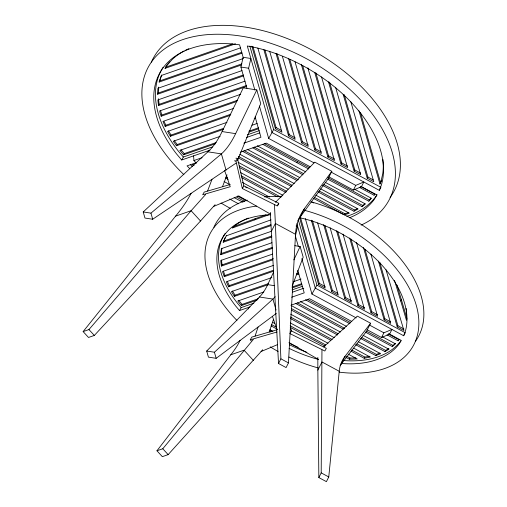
<?xml version="1.0" encoding="UTF-8"?>
<svg xmlns="http://www.w3.org/2000/svg" width="507" height="507" viewBox="0 0 507 507"><rect width="100%" height="100%" fill="white"/><g stroke="black" fill="none" stroke-linecap="round" stroke-linejoin="round"><path stroke-width="0.76" d="M323.694 346.87L357.353 316.108L370.592 323.238L345.083 356.25A45.117 35.731 26.7 0 0 339.221 371.263L328.764 476.96L326.407 481.65L318.846 477.575L321.197 472.885L321.958 349.963M270.313 212.395L278.533 363.506L286.1 367.581L288.458 362.898L295.524 234.316A74.06 58.654 26.7 0 1 304.587 208.434L331.819 171.328L314.796 162.158L275.51 202.287M241.218 65.054L157.588 94.226L157.924 88.294L243.449 58.47M157.588 94.226L158.254 93.035L158.59 87.109M271.904 236.921L220.678 254.71L221.382 248.658L271.131 231.382M220.678 254.71L221.344 253.519L221.889 248.221M407.026 318.84L406.361 320.025L406.652 314.841A100.982 61.613 29.3 0 0 406.132 308.389M241.934 53.184L159.16 82.052L161.359 75.473L240.426 47.899M159.16 82.052L161.739 74.992M246.928 88.18L240.888 67.044L243.138 57.291L250.864 58.476L248.62 68.23L254.869 90.119M255.091 336.027L258.082 327.034M269.23 332.072L273.469 319.34M207.572 191.038L212.021 179.269M222.535 186.614L226.99 174.845M292.216 285.942L303.18 257.169L300.131 246.497L294.871 245.686M270.998 225.621L223.181 242.226L226.559 235.292M223.181 242.226L225.374 237.219M358.969 110.805L379.971 184.022L381.068 181.265L382.779 173.407A122.466 74.725 29.3 0 0 382.88 159.312M379.971 184.022L381.46 180.771M379.293 190.328L381.283 185.347A124.621 76.037 29.3 0 0 255.236 47.512L247.296 45.985L271.999 132.498L379.293 190.328L380.624 187.951M296.874 223.669L315.272 288.109L403.654 335.742L405.137 332.047A103.13 62.925 29.3 0 0 300.822 217.978L299.352 217.693M237.504 160.529L260.725 103.643L256.808 89.923L243.284 87.844L222.104 131.566A74.06 30.75 -81.3 0 1 207.883 151.815L143.215 211.951L144.958 218.054L152.683 219.239L235.989 163.153M276.277 313.465L216.159 358.322L208.428 357.131L206.685 351.034L259.413 297.007A45.117 18.727 -81.3 0 0 267.696 284.642L273.666 271.942M293.832 259.901L300.131 246.497M143.215 211.951L150.947 213.143L221.407 153.887A74.06 30.75 -81.3 0 0 235.628 133.645L256.808 89.923M277.792 205.316L278.787 203.301L243.842 185.866L237.46 158.406L235.913 158.171M271.239 231.655L275.364 223.448L274.477 204.961M297.926 220.488A74.06 58.654 26.7 0 1 300.467 216.641L304.587 208.434M331.819 171.328L327.693 179.535L300.467 216.641M353.404 190.068L355.762 185.378L363.823 181.988L361.466 186.677L353.404 190.068L329.018 176.924M278.533 363.506L280.891 358.817L275.364 223.448L295.524 234.316M318.846 477.575L317.845 370.167L321.97 361.96L339.221 371.263M340.153 365.553A45.117 35.731 26.7 0 1 340.958 364.457L345.083 356.25M370.592 323.238L366.466 331.445L340.958 364.457M381.53 337.51L383.888 332.826L391.949 329.436L389.591 334.119L381.53 337.51L367.005 329.683M235.502 43.805L165.06 68.369L167.354 64.535L169.718 61.841M241.997 70.593L157.848 99.942L158.463 105.538L159.135 104.353L243.417 74.96M245.033 81.158L159.661 110.938L160.244 113.574L161.169 116.223L161.834 115.032L246.465 85.518M240.565 94.34L162.969 121.407L165.181 126.446L165.852 125.254L237.51 100.266M233.15 108.549L167.538 131.433L170.339 136.269L171.005 135.084L230.793 114.233M226.952 122.345L173.305 141.257L176.518 145.737L177.184 144.552L223.517 128.391M220.101 136.351L179.858 150.383L183.604 154.806L184.269 153.621L216.21 142.53M243.252 57.703L239.57 44.8L231.813 43.919A124.621 76.037 29.3 0 0 176.537 153.925L181.683 159.997L183.35 157.031L212.37 146.948M278.787 203.301L277.285 205.969L242.34 188.541L235.951 161.055L237.46 158.406M313.953 162.848L268.666 138.436L273.666 129.532L249.831 46.055M257.848 48.07L281.962 132.257L275.415 128.727L276.081 127.536L252.949 46.543M242.34 188.541L243.842 185.866M288.388 135.204L289.053 134.019M269.648 51.245L295.118 139.349L288.559 135.813L289.224 134.628L264.958 50.022M271.936 242.714L220.741 260.49L221.382 266.08L222.047 264.888L272.589 247.334M248.341 218.061A100.982 61.613 29.3 0 0 232.409 228.004L254.577 219.88L255.243 218.694L266.042 214.835M272.582 254.096L222.573 271.467L222.776 272.373L224.278 276.683L224.943 275.497L273.336 258.69M282.399 56.378L308.224 146.409L301.671 142.879L302.337 141.694L277.12 53.78M262.937 144.381L296.836 162.62L297.501 161.429L309.27 167.735M273.343 265.446L226.287 281.791L228.638 286.778L229.303 285.593L273.368 270.288M228.771 286.734L229.437 285.542M295.042 61.829L321.337 153.475L314.777 149.945L315.449 148.754L289.801 59.357M271.822 277.589L231.42 291.62L234.399 296.392L235.064 295.201L268.393 283.628M263.805 291.981L237.739 301.038L241.37 305.582L242.035 304.396L258.45 298.693M270.687 214.765A103.13 62.925 29.3 0 0 235.692 306.038L239.513 310.55L241.18 307.584L253.887 303.167M307.85 67.837L334.443 160.542L327.89 157.012L328.555 155.82L302.616 65.39M321.533 76.912L347.555 167.608L341.002 164.078L341.667 162.886L315.817 72.774M250.3 339.785L251.795 337.111L277.063 329.74M335.583 87.236L360.661 174.674L354.108 171.144L354.773 169.953L329.569 82.083M348.784 212.503L344.925 213.758L344.259 214.943L349.304 213.194L315.842 195.182M350.85 101.837L373.773 181.74L367.22 178.21L367.886 177.019L344.272 94.708M317.832 191.785L353.968 211.229L354.634 210.044L357.6 208.491M356.218 317.908L311.944 294.047L316.938 285.137L298.325 219.937M291.386 330.9L289.89 333.574L324.841 351.015L326.343 348.341L291.386 330.9L290.321 326.318M322.414 185.315L362.042 206.647L362.714 205.455L364.913 203.751M305.328 218.593L325.171 288.084L318.624 284.554L319.29 283.369L300.512 217.611M327.985 179.307L368.817 201.19L371.023 198.25M359.457 187.381L374.052 195.233L374.717 194.048L360.819 186.563M317.661 222.966L338.277 295.15L331.724 291.62L332.389 290.429L312.432 220.545M330.127 227.808L351.376 302.21L344.823 298.68L345.489 297.489L324.968 225.621M343.024 234.139L364.476 309.27L357.923 305.74L358.595 304.555L337.63 231.135M356.478 242.447L377.576 316.33L371.029 312.8L371.694 311.615L350.977 239.07M345.85 357.334L349.329 359.203L349.995 358.018L355.87 357.942M370.896 254.102L390.682 323.396L384.129 319.86L384.794 318.675L364.983 249.298M350.971 351.148L364.165 358.265L364.831 357.074L369.876 356.25M406.361 320.025L400.752 301.012L401.424 299.821L396.962 285.08M355.616 344.716L375.788 355.591L376.454 354.406L379.952 353.062M386.017 269.781L403.921 330.532L397.228 326.926L397.894 325.735L379.743 262.163M360.68 338.505L384.971 351.604L385.637 350.413L388.926 348.461M365.23 332.022L392.31 346.617L392.976 345.432L395.416 343.423M387.006 334.823L398.103 340.799L398.768 339.614L388.368 334.005M403.654 335.742L404.992 333.372M165.06 68.369L166.689 65.72L171.924 59.763A122.466 74.725 29.3 0 1 184.161 50.96M374.052 195.233L374.863 193.908M377.005 194.644L375.807 196.589A124.621 76.037 29.3 0 1 346.839 216.343M262.715 349.748L168.147 454.633L162.329 456.655L156.955 450.78L230.761 354.799A45.117 17.004 -42.4 0 0 240.103 340.324M215.095 204.689L200.518 221.014L94.327 335.444L88.503 337.466L83.129 331.591L175.599 216.121A74.06 27.91 -42.4 0 0 191.114 193.325M156.955 450.78L162.779 448.758L253.31 339.462M83.129 331.591L88.953 329.569L191.12 210.728L205.696 194.409M368.817 201.19L371.384 198.269L354.742 189.314M398.103 340.799L399.066 339.703M206.685 351.034L214.417 352.219L272.937 299.079A45.117 18.727 -81.3 0 0 275.136 296.69M392.31 346.617L395.435 343.835L382.221 336.711M362.042 206.647L365.408 203.985L325.183 182.343M384.971 351.604L388.92 349.26L363.031 335.304M353.968 211.229L358.1 208.985L320.646 188.832M213.491 206.488L238.708 195.911L270.599 214.214M261.042 351.535L277.608 344.583M233.809 226.54L255.243 218.694M254.577 219.88L268.976 214.734M226.287 235.837L270.998 219.861M165.726 67.184L232.466 43.906M159.825 80.867L241.858 52.253M158.254 93.035L241.89 63.869M158.463 105.538L243.499 75.885M161.169 116.223L246.541 86.444M165.181 126.446L236.839 101.451M170.339 136.269L230.121 115.419M176.518 145.737L223.6 129.317M254.235 118.632L255.731 118.112M251.985 125.254L257.15 123.461M248.886 131.18L258.545 127.821M183.604 154.806L215.545 143.715M248.969 132.105L258.621 128.753M247.34 134.805L259.242 130.667M181.683 159.997L209.974 150.173M246.415 137.517L259.806 132.866M193.611 155.858L193.915 160.529L202.109 157.683M243.81 143.202L260.94 137.251L255.116 116.87M195.981 162.772L187.058 165.871L189.675 168.533M240.248 152.182L266.308 143.126L310.208 166.784M175.599 216.121L191.12 210.728L200.518 221.014M223.847 241.04L270.915 224.69M221.344 253.519L271.828 235.989M221.382 266.08L272.665 248.265M224.278 276.683L272.665 259.876M228.638 286.778L273.444 271.22M296.532 273.856L298.756 273.083M234.399 296.392L267.728 284.814M296.608 274.788L298.826 274.014M293.604 281.632L301.05 279.046M292.026 287.032L301.728 283.66M241.37 305.582L257.036 300.138M292.108 287.957L301.804 284.592M292.019 289.928L302.483 286.29M239.513 310.55L250.021 306.9M292.596 292.114L303.813 288.223M291.658 297.222L304.213 292.862L297.761 270.263M291.126 305.151L309.587 298.737L351.782 321.482M230.761 354.799L244.038 350.191L253.443 360.471M230.254 184.478L204.194 192.083L202.692 194.758L230.241 186.722L224.601 170.504M277.05 331.977L250.274 339.791L251.276 340.85M375.788 355.591L380.58 353.702L358.379 341.737M364.165 358.265L370.338 357.118L353.715 348.163M349.329 359.203L357.245 359L348.195 354.127M240.888 67.044L248.62 68.23M222.104 131.566L235.628 133.645M207.883 151.815L221.407 153.887L226.052 170.143M234.405 160.82L235.958 161.08M296.075 226.046L297.622 226.287L295.378 236.034L298.389 246.586M267.696 284.642L274.458 285.682M259.413 297.007L272.937 299.079L276.074 310.062M271.695 324.721L276.569 327.319M271.03 325.906L277.297 329.246M270.136 329.892L272.912 331.369M327.959 177.748L369.483 200.005M296.836 162.62L308.605 168.926M264.299 143.563L297.501 161.429M257.214 145.769L305.765 171.892M254.241 147.087L303.611 173.654M323.77 184.504L362.714 205.455M252.879 147.898L302.945 174.839M247.124 149.273L299.84 177.634M244.146 150.592L298.344 179.757M319.195 190.974L354.634 210.044M242.783 151.403L296.988 180.568M239.849 154.293L294.231 183.553M238.258 156.359L291.943 185.245M314.251 197.248L344.925 213.758M238.29 157.918L291.272 186.43M313.58 198.433L343.562 214.569M238.068 162.265L288.09 189.181M311.013 201.52L313.789 203.015M239.291 165.846L286.626 191.316M239.317 167.411L285.961 192.508M240.483 172.5L282.855 195.303M241.078 175.745L280.808 197.122M241.807 177.684L277.354 196.811M242.302 182.419L269.471 197.033M226.103 176.62L227.491 177.368M245.61 187.121L247.004 187.869M225.431 177.805L228.22 179.307M194.067 165.396L192.673 164.642L193.737 165.726M224.043 181.525L229.614 184.523M276.081 127.536L281.322 130.362M289.224 134.628L295.125 137.803M302.337 141.694L308.237 144.869M315.449 148.754L321.343 151.935M328.555 155.82L334.455 159.002M341.667 162.886L347.568 166.068M354.773 169.953L360.673 173.134M367.886 177.019L373.127 179.846M273.666 129.532L380.96 187.356M360.914 186.38L376.935 195.018L374.141 199.562A124.621 76.037 29.3 0 1 349.437 217.776M331.375 172.234L355.762 185.378M319.29 283.369L325.183 286.544M332.389 290.429L337.63 293.255M345.489 297.489L351.389 300.67M358.595 304.555L364.489 307.73M371.694 311.615L377.588 314.79M384.794 318.675L390.688 321.85M397.894 325.735L403.914 328.98M316.938 285.137L405.321 332.776M388.774 333.682L401.303 340.431L399.224 343.809A103.13 62.925 29.3 0 1 342.39 363.551M369.362 324.993L383.888 332.826M307.572 299.396L350.622 322.604M366.593 331.21L392.976 345.432M305.518 299.84L349.957 323.789M300.48 301.589L346.351 326.312M297.482 302.901L344.684 328.34M361.345 337.32L385.637 350.413M295.429 303.338L343.321 329.157M291.075 305.461L340.336 332.015M291.588 308.662L338.194 333.783M356.979 343.904L376.454 354.406M291.614 310.221L337.529 334.969M290.682 314.188L334.322 337.706M290.517 317.021L332.186 339.481M351.636 349.963L364.831 357.074M290.543 318.58L330.83 340.292M290.422 322.984L328.01 343.245M290.188 325.786L325.659 344.899M346.515 356.142L349.995 358.018M290.219 327.345L324.987 346.085M272.633 322.338L274.718 323.46M280.891 358.817L288.458 362.898M321.197 472.885L328.764 476.96M288.965 342.51L318.155 359.254M190.296 164.502L192.394 166.632M193.915 160.529L196.355 163.203M88.953 329.569L94.327 335.444M162.779 448.758L168.147 454.633M180.993 149.749L184.269 153.621M183.35 157.031L178.204 150.953A124.621 76.037 29.3 0 1 163.153 67.19M242.035 304.396L238.81 300.41M241.18 307.584L237.358 303.072A103.13 62.925 29.3 0 1 225.007 233.581M174.427 140.712L177.184 144.552M235.064 295.201L232.44 291.031M168.476 130.825L171.005 135.084M164.11 121.566L165.852 125.254M227.288 281.315L229.303 285.593M223.441 271.182L224.943 275.497M161.834 115.032L160.472 110.406M272.411 316.279L277.025 329.55M394.509 280.365L400.752 301.012M401.424 299.821L406.81 318.104M360.496 112.636L380.637 182.837M343.176 94.384L367.22 178.21M328.466 81.76L354.108 171.144M314.714 72.45L341.002 164.078M301.297 64.3L327.89 157.012M288.483 58.273L314.777 149.945M276.017 53.45L301.671 142.879M263.855 49.699L288.559 135.813M378.431 261.08L397.228 326.926M363.456 247.473L384.129 319.86M349.665 237.992L371.029 312.8M336.528 230.805L357.923 305.74M323.656 224.538L344.823 298.68M311.336 220.215L331.724 291.62M251.852 46.213L275.415 128.727M299.631 218.048L318.624 284.554M259.4 105.976L268.666 138.436M301.83 258.64L311.944 294.047M214.417 352.219L216.159 358.322M150.947 213.143L152.683 219.239M222.047 264.888L221.477 260.047M159.135 104.353L158.514 98.757M248.525 307.419L248.626 308.978M317.832 357.416L317.845 370.167M318.428 359.438A103.13 62.925 29.3 0 1 289.123 348.366M304.637 210.348A116.046 70.803 29.3 0 1 417.451 310.05A116.046 70.803 29.3 0 1 339.31 372.163M318.44 368.006A116.046 70.803 29.3 0 1 288.901 357.036M278.102 351.49A116.046 70.803 29.3 0 1 270.244 346.883M236.94 320.424A116.046 70.803 29.3 0 1 256.504 206.102M213.84 227.339A116.046 70.803 29.3 0 1 247.163 200.145M264.54 196.881A116.046 70.803 29.3 0 1 281.86 196.748M311.133 201.843A116.046 70.803 29.3 0 1 415.588 341.129M400.891 340.837A103.13 62.925 29.3 0 1 344.057 360.578M306.919 352.308A103.13 62.925 29.3 0 1 289.408 344.709M298.078 347.327A100.982 61.613 29.3 0 1 289.237 343.15M270.472 331.958A100.982 61.613 29.3 0 1 269.242 331.103M271.758 331.198A100.982 61.613 29.3 0 1 269.908 329.911M246.877 200.861A122.466 74.725 29.3 0 1 237.466 196.101M244.849 201.399A122.466 74.725 29.3 0 1 236.801 197.293M185.562 50.231A122.466 74.725 29.3 0 1 188.896 48.678M183.864 174.623A137.53 83.915 29.3 0 1 174.966 42.791A137.53 83.915 29.3 0 1 354.697 93.953A137.53 83.915 29.3 0 1 361.13 225.083M230.273 208.333A137.53 83.915 29.3 0 1 221.071 203.053M151.359 62.177A137.53 83.915 29.3 0 1 315.538 52.05A137.53 83.915 29.3 0 1 390.067 197.477M238.55 203.789A124.621 76.037 29.3 0 1 229.779 199.042M242.961 202.192A124.621 76.037 29.3 0 1 234.126 197.578"/></g></svg>
